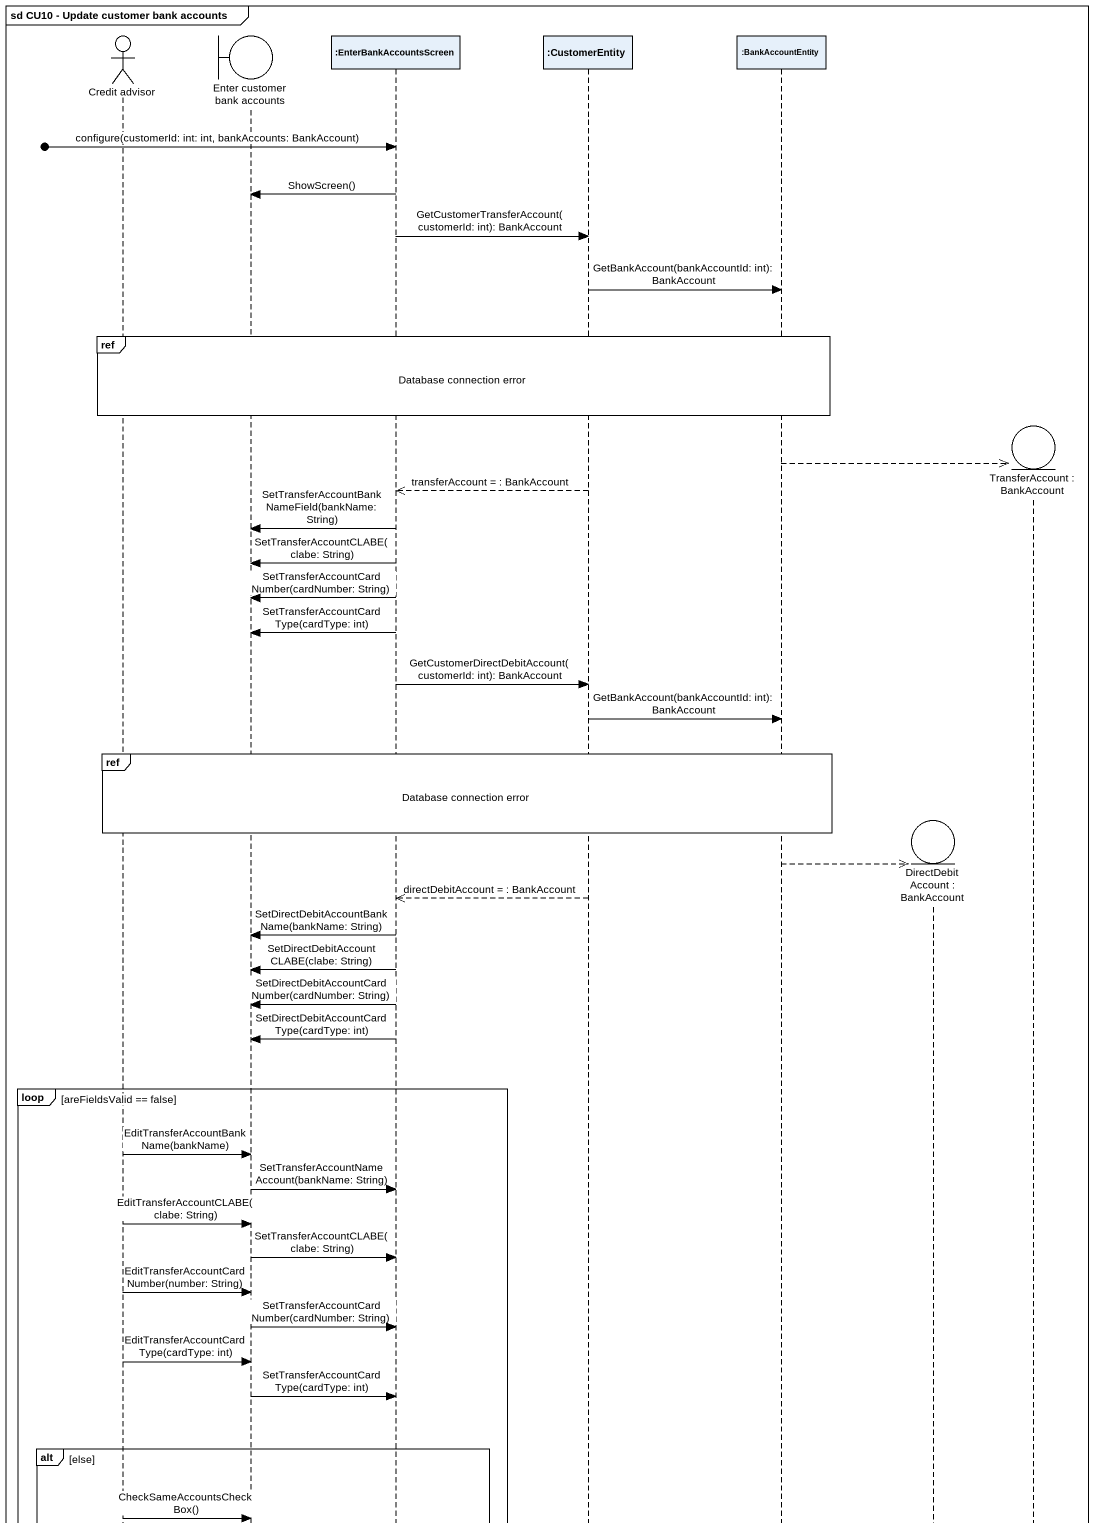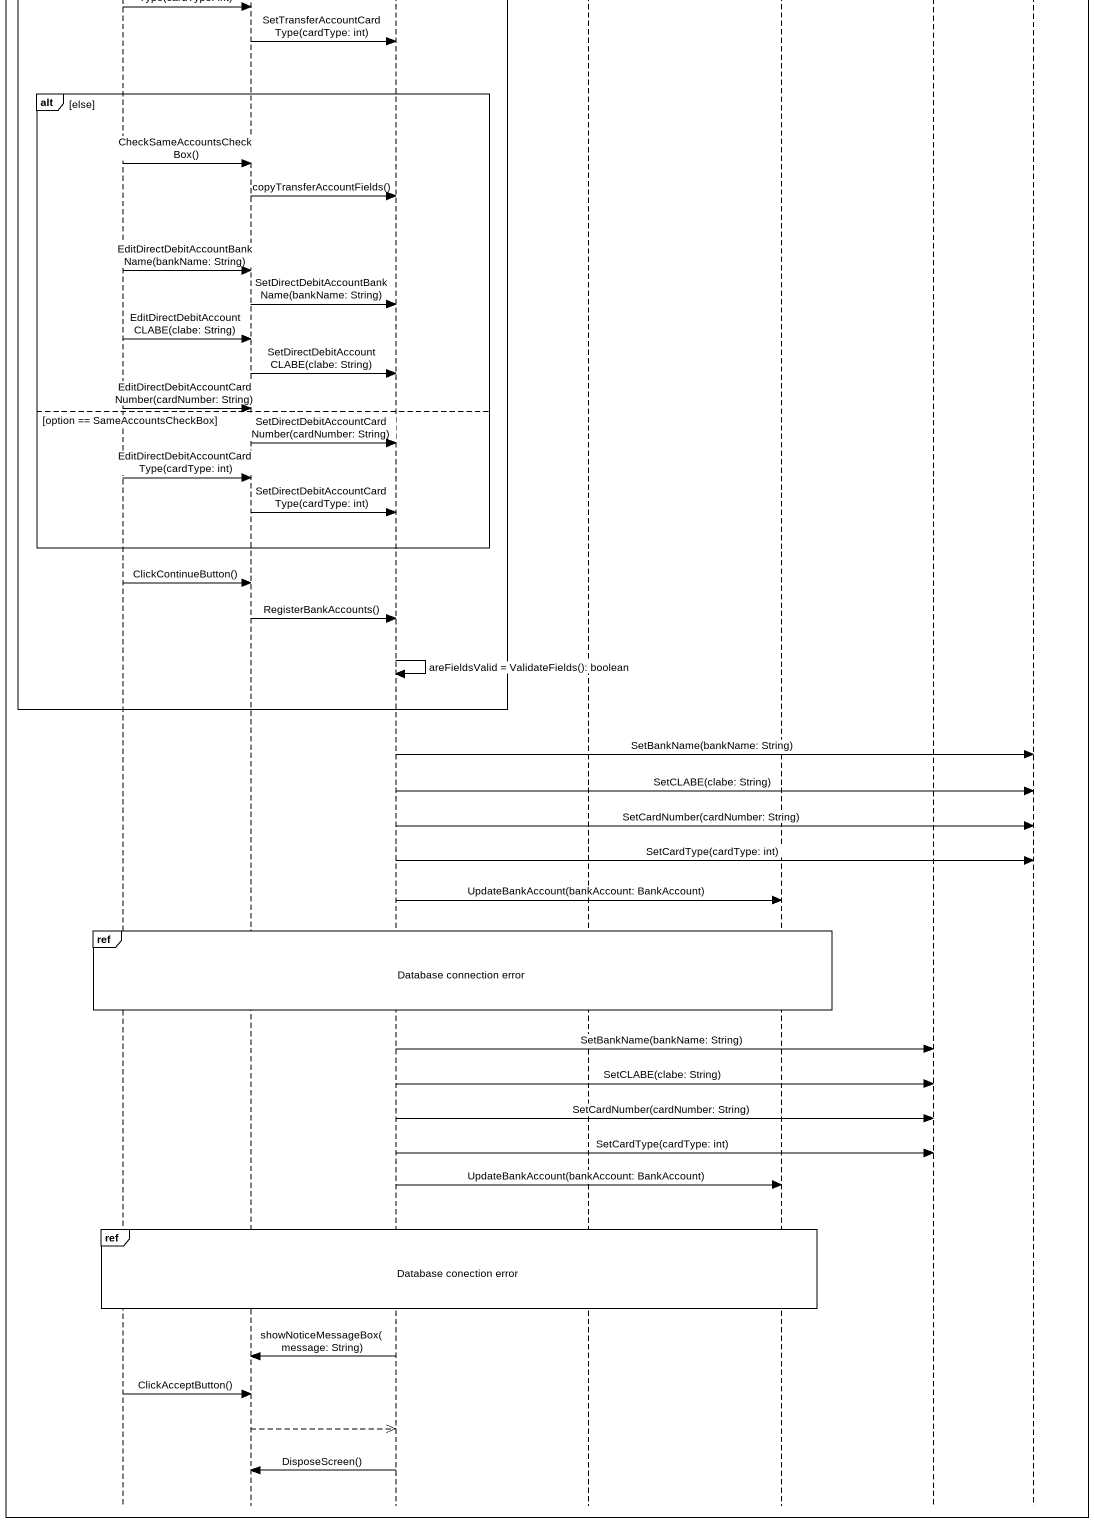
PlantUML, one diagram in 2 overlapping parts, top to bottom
@startuml
mainframe sd CU10 - Update customer bank accounts
hide footbox
actor "Credit advisor" as Credit_advisor
boundary "Enter customer bank accounts" as Enter_customer_bank_accounts
participant ":EnterBankAccountsScreen" as EnterBankAccountsScreen
participant ":CustomerEntity" as CustomerEntity
participant ":BankAccountEntity" as BankAccountEntity
entity "DirectDebitAccount : BankAccount" as DirectDebitAccount
entity "TransferAccount : BankAccount" as TransferAccount

[o-> EnterBankAccountsScreen : configure(customerId: int: int, bankAccounts: BankAccount)
EnterBankAccountsScreen -> Enter_customer_bank_accounts : ShowScreen()
EnterBankAccountsScreen -> CustomerEntity : GetCustomerTransferAccount(customerId: int): BankAccount
CustomerEntity -> BankAccountEntity : GetBankAccount(bankAccountId: int): BankAccount
ref over Credit_advisor, Enter_customer_bank_accounts, EnterBankAccountsScreen, CustomerEntity, BankAccountEntity : Database connection error
BankAccountEntity -->> TransferAccount **
CustomerEntity -->> EnterBankAccountsScreen : transferAccount = : BankAccount
EnterBankAccountsScreen -> Enter_customer_bank_accounts : SetTransferAccountBankNameField(bankName: String)
EnterBankAccountsScreen -> Enter_customer_bank_accounts : SetTransferAccountCLABE(clabe: String)
EnterBankAccountsScreen -> Enter_customer_bank_accounts : SetTransferAccountCardNumber(cardNumber: String)
EnterBankAccountsScreen -> Enter_customer_bank_accounts : SetTransferAccountCardType(cardType: int)
EnterBankAccountsScreen -> CustomerEntity : GetCustomerDirectDebitAccount(customerId: int): BankAccount
CustomerEntity -> BankAccountEntity : GetBankAccount(bankAccountId: int): BankAccount
ref over Credit_advisor, Enter_customer_bank_accounts, EnterBankAccountsScreen, CustomerEntity, BankAccountEntity : Database connection error
BankAccountEntity -->> DirectDebitAccount **
CustomerEntity -->> EnterBankAccountsScreen : directDebitAccount = : BankAccount
EnterBankAccountsScreen -> Enter_customer_bank_accounts : SetDirectDebitAccountBankName(bankName: String)
EnterBankAccountsScreen -> Enter_customer_bank_accounts : SetDirectDebitAccountCLABE(clabe: String)
EnterBankAccountsScreen -> Enter_customer_bank_accounts : SetDirectDebitAccountCardNumber(cardNumber: String)
EnterBankAccountsScreen -> Enter_customer_bank_accounts : SetDirectDebitAccountCardType(cardType: int)
loop areFieldsValid == false
  Credit_advisor -> Enter_customer_bank_accounts : EditTransferAccountBankName(bankName)
  Enter_customer_bank_accounts -> EnterBankAccountsScreen : SetTransferAccountNameAccount(bankName: String)
  Credit_advisor -> Enter_customer_bank_accounts : EditTransferAccountCLABE(clabe: String)
  Enter_customer_bank_accounts -> EnterBankAccountsScreen : SetTransferAccountCLABE(clabe: String)
  Credit_advisor -> Enter_customer_bank_accounts : EditTransferAccountCardNumber(number: String)
  Enter_customer_bank_accounts -> EnterBankAccountsScreen : SetTransferAccountCardNumber(cardNumber: String)
  Credit_advisor -> Enter_customer_bank_accounts : EditTransferAccountCardType(cardType: int)
  Enter_customer_bank_accounts -> EnterBankAccountsScreen : SetTransferAccountCardType(cardType: int)
  alt else
    Credit_advisor -> Enter_customer_bank_accounts : CheckSameAccountsCheckBox()
    Enter_customer_bank_accounts -> EnterBankAccountsScreen : copyTransferAccountFields()
    Credit_advisor -> Enter_customer_bank_accounts : EditDirectDebitAccountBankName(bankName: String)
    Enter_customer_bank_accounts -> EnterBankAccountsScreen : SetDirectDebitAccountBankName(bankName: String)
    Credit_advisor -> Enter_customer_bank_accounts : EditDirectDebitAccountCLABE(clabe: String)
    Enter_customer_bank_accounts -> EnterBankAccountsScreen : SetDirectDebitAccountCLABE(clabe: String)
    Credit_advisor -> Enter_customer_bank_accounts : EditDirectDebitAccountCardNumber(cardNumber: String)
  else option == SameAccountsCheckBox
    Enter_customer_bank_accounts -> EnterBankAccountsScreen : SetDirectDebitAccountCardNumber(cardNumber: String)
    Credit_advisor -> Enter_customer_bank_accounts : EditDirectDebitAccountCardType(cardType: int)
    Enter_customer_bank_accounts -> EnterBankAccountsScreen : SetDirectDebitAccountCardType(cardType: int)
  end
  Credit_advisor -> Enter_customer_bank_accounts : ClickContinueButton()
  Enter_customer_bank_accounts -> EnterBankAccountsScreen : RegisterBankAccounts()
  EnterBankAccountsScreen -> EnterBankAccountsScreen : areFieldsValid = ValidateFields(): boolean
end
EnterBankAccountsScreen -> TransferAccount : SetBankName(bankName: String)
EnterBankAccountsScreen -> TransferAccount : SetCLABE(clabe: String)
EnterBankAccountsScreen -> TransferAccount : SetCardNumber(cardNumber: String)
EnterBankAccountsScreen -> TransferAccount : SetCardType(cardType: int)
EnterBankAccountsScreen -> BankAccountEntity : UpdateBankAccount(bankAccount: BankAccount)
ref over Credit_advisor, Enter_customer_bank_accounts, EnterBankAccountsScreen, CustomerEntity, BankAccountEntity : Database connection error
EnterBankAccountsScreen -> DirectDebitAccount : SetBankName(bankName: String)
EnterBankAccountsScreen -> DirectDebitAccount : SetCLABE(clabe: String)
EnterBankAccountsScreen -> DirectDebitAccount : SetCardNumber(cardNumber: String)
EnterBankAccountsScreen -> DirectDebitAccount : SetCardType(cardType: int)
EnterBankAccountsScreen -> BankAccountEntity : UpdateBankAccount(bankAccount: BankAccount)
ref over Credit_advisor, Enter_customer_bank_accounts, EnterBankAccountsScreen, CustomerEntity, BankAccountEntity : Database conection error
EnterBankAccountsScreen -> Enter_customer_bank_accounts : showNoticeMessageBox(message: String)
Credit_advisor -> Enter_customer_bank_accounts : ClickAcceptButton()
Enter_customer_bank_accounts -->> EnterBankAccountsScreen
EnterBankAccountsScreen -> Enter_customer_bank_accounts : DisposeScreen()
@enduml
